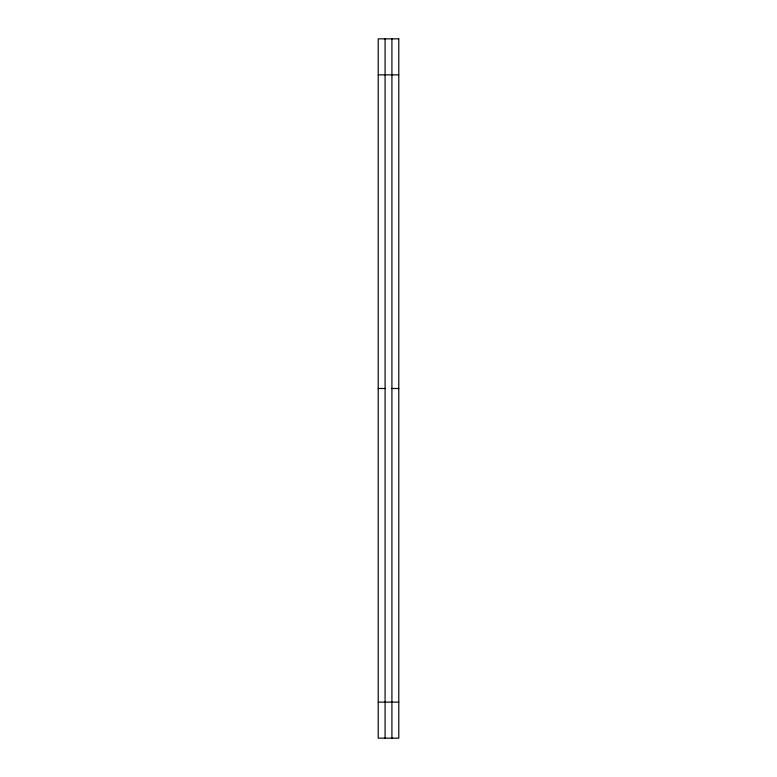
<?xml version="1.0" encoding="UTF-8"?>
<svg xmlns="http://www.w3.org/2000/svg" width="777" height="777" viewBox="0 0 777 777"><rect width="100%" height="100%" fill="white"/><g stroke="black" fill="none" stroke-linecap="round" stroke-linejoin="round"><path stroke-width="1.17" d="M378.214 74.864L398.786 74.864M378.214 388.5L385.479 388.5M391.521 388.5L398.786 388.5M378.214 702.136L398.786 702.136M391.919 38.85L391.919 738.15M385.081 38.85L385.081 738.15M398.786 38.85L378.214 38.85L378.214 738.15L398.786 738.15L398.786 38.85"/></g></svg>
